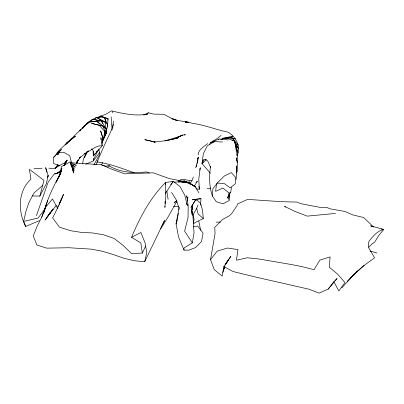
<?xml version="1.0" encoding="UTF-8"?>
<svg xmlns="http://www.w3.org/2000/svg" width="404" height="404" viewBox="0 0 404 404"><rect width="100%" height="100%" fill="white"/><g stroke="black" fill="none" stroke-linecap="round" stroke-linejoin="round"><path stroke-width="0.61" d="M193.476 226.897L197.637 225.972L203.066 233.169L201.475 241.542L195.576 247.556L188.86 250.167L184.007 250.111L184.012 247.995L192.334 242.834L194.026 232.76L192.88 215.155L191.93 210.827L192.551 204.843L195.945 199.278L200.95 198.687L200.616 205.05L200.606 203.379L195.945 199.278L192.344 199.758L200.95 198.687M231.436 187.421L230.871 191.451L227.407 198.046L230.184 192.334L228.401 199.526L229.129 193.082L222.993 188.077L215.61 191.37L216.559 183.613M53.707 157.277L61.448 149.525L57.53 152.874L53.707 157.277L53.676 163.509L59.954 165.872M165.438 184.365L165.458 182.527L173.24 181.381L179.896 186.385L184.734 195.071L187.335 205.545L186.396 203.212M103.712 128.189L103.747 126.351L96.516 121.134L88.516 122.149C80.719 129.583 72.937 137.067 65.291 144.657M93.435 151.106L93.319 155.914L102.308 145.753L100.919 137.764L101.005 139.597M186.648 197.016L186.678 195.768L188.178 205.409L188.067 217.418L184.608 231.174L192.334 242.834M164.948 206.141L164.913 207.398L165.781 196.935L165.458 182.527C150.217 197.93 139.855 217.468 131.532 237.294L140.829 242.966L142.324 253.056L131.487 253.571L123.366 245.617L114.251 238.486L103.54 234.78L92.556 232.951L81.603 232.431L70.538 230.709L59.479 227.159L52.646 217.902L57.474 208.227L63.514 194.395L59.125 204.308L61.903 198.162L59.55 203.04M165.024 203.626L165.105 201.111M112.842 127.275L113.373 121.038M192.334 209.706L192.551 204.843L191.092 207.297L192.117 214.569L191.93 210.827L194.137 219.423L193.284 223.503M98.783 149L99.445 152.727L99.334 154.944L93.88 164.872M229.129 193.082L229.366 200.429L222.907 203.843L216.251 201.687L212.494 196.152L212.878 188.814L218.14 182.047L224.356 176.013L231.366 172.624L235.744 177.528L235.269 183.79L230.169 187.88L224.326 183.583L217.226 183.062M177.79 216.367L178.381 213.398M210.469 166.332C209.277 176.245 208.964 186.653 212.494 196.152M106.207 131.371L107.429 126.603L108.095 118.776L100.414 116.059L97.046 117.705M197.657 160.413L197.435 162.868L198.288 157.075L197.768 159.413M197.768 159.191L197.879 157.964M198.157 154.904C198.344 149.46 203.944 146.708 207.636 143.612M178.922 209.636L179.159 207.176M47.975 176.967L48.142 175.493L45.652 167.625L46.814 172.296M237.072 155.53C236.481 149.748 236.108 143.092 232.537 138.168L229.891 137.249L226.886 137.476L225.806 138.067M93.698 158.504L93.395 160.918L85.709 164.307M236.098 179.482L236.815 170.463L236.274 165.857L236.87 172.018L236.582 173.159M237.153 162.706L237.633 159.03L237.269 153.879L236.896 155.065M60.317 173.998L61.297 166.701L70.281 161.772L73.816 173.064L72.402 169.685M82.674 163.888L83.36 158.893L86.507 153.141M210.388 173.266L202.005 163.453L203.363 153.646L207.409 145.723L214.524 141.632L222.513 141.986M227.043 262.504L228.442 259.797L225.296 264.347L230.851 256.368L223.861 266.499L222.149 276.129L214.241 269.559L210.529 259.671L215.039 233.648L214.756 227.396L222.634 219.377L229.083 215.958L231.881 213.302L236.976 205.798L237.491 203.975L247.455 199.45C263.847 200.293 280.351 202.035 296.698 202L301.258 203.778L320.059 207.373L326.467 207.348L330.578 208.924L344.966 211.459L352.894 214.938L363.772 217.554L373.579 227.013M103.172 139.476L106.651 132.492L106.292 129.437L103.747 126.351L91.501 123.372L99.106 125.164L104.752 131.391L103.353 140.031L101.965 142.738M187.214 201.035L187.9 196.91L187.279 199.899M236.492 172.296L236.815 170.463L236.87 172.018L237.486 167.241L237.335 162.398L236.189 157.812L236.593 160.873M61.398 170.422L61.908 168.008L58.535 177.745M101.858 144.516L103.131 138.466L100.606 130.876L103.353 140.031L103.131 138.466L102.434 140.178M199.758 170.155L200.273 167.711L198.768 179.068L199.334 189.274L195.869 188.804M177.558 217.458L176.094 223.993L178.553 237.032L184.007 250.111M57.474 208.227L52.535 198.914L45.733 207.09L41.748 217.11L36.966 226.558L33.269 235.865L36.855 245.016L46.723 248.157L68.867 247.733L91.046 249.132L101.949 251.162L112.731 254.338L123.533 258.146L134.32 260.737L144.693 261.762L146.788 252.465L144.925 242.486L140.885 232.497L131.532 237.294M39.34 220.67L25.72 226.482L23.639 221.392L25.891 211.58L28.684 203.202L32.325 195.95L34.33 192.688L42.94 185.163M113.236 124.301L112.332 128.169L104.525 144.89L95.905 164.766M237.219 155.459C240.905 146.405 236.103 136.875 228.018 132.169C215.973 129.659 204.565 124.912 192.314 123.301C185.976 121.261 179.169 121.346 172.856 119.018L177.487 120.675M196.192 166.443L197.708 160.974L196.94 163.241M32.325 195.95L39.829 196.102L43.96 180.361L29.426 169.301L30.911 179.25C17.786 191.021 17.832 211.752 25.72 226.482M104.166 136.926L103.515 139.228L105.181 135.587L104.752 131.391M104.823 134.623L106.292 129.437L101.389 120.756L92.698 119.301L88.516 122.149L82.724 128.048L83.628 127.255M206.318 159.787L202.005 163.453L202.914 160.287L204.005 159.676M107.722 119.968L108.095 118.776L100.414 116.059L105.56 114.408L111.57 110.878C123.27 113.696 135.456 116.327 147.485 114.14L145.874 114.494M177.184 220.534L176.094 223.993L179.017 207.974L175.932 199.278L171.569 192.405M47.748 200.238L43.43 213.812C47.177 199.404 53.379 185.835 60.933 173.053L56.055 182.3L61.655 170.352L59.353 176.048M36.431 215.691L48.132 182.219L54.247 173.942L60.403 172.437M104.873 133.487L106.292 129.437M222.857 272.412L224.871 266.65M225.477 264.923L226.083 263.191L225.376 264.948M65.377 163.63L66.579 160.262L67.18 160.237L64.59 164.953M190.031 183.143L191.945 180.805L193.329 176.977M41.748 217.11L46.657 203.626M76.543 163.07L77.149 161.448M192.88 215.155L196.713 208.237L197.995 204.974M224.669 266.706L223.962 268.463L224.801 266.837M76.477 163.534L77.664 160.747M195.622 167.756L196.854 164.908L196.117 166.554M47.379 177.174L48.142 175.493L46.344 183.719L39.829 196.102M76.694 163.211L78.139 160.04M144.693 261.762L164.529 220.549L160.625 228.881L168.059 217.024L176.134 202.586L177.194 201.919M86.431 153.045L84.401 157.373L86.577 153.313M145.672 246.001L142.324 253.056M57.196 207.924L58.242 205.752M64.165 165.261L66.579 160.262L63.822 165.615M188.537 182.603L189.309 181.037M98.116 150.303L93.551 159.464L93.395 160.918L99.445 152.727M78.093 159.969L76.558 162.984L80.492 156.853L79.27 158.055M209.444 144.693L210.529 142.567L219.13 139.001L228.184 139.936M222.104 139.36L222.665 138.264L225.427 137.86L234.254 140.733L238.38 148.551L235.305 143.087M101.313 165.145L102.682 162.559M97.167 162.297L98 160.711M194.137 186.436L197.334 181.199L196.011 182.527M64.271 165.509L67.18 160.237M105.293 134.946L106.651 132.492L105.075 121.862L96.647 117.473L92.698 119.301L90.824 120.836M64.206 165.186L65.69 162.544M76.942 161.969L77.563 160.898M191.092 207.297L195.945 199.278L196.723 200.243M55.333 168.448L57.848 164.408M165.332 193.567L173.24 181.381L170.68 184.684M59.327 152.293L57.641 154.889L59.343 152.353M47.546 216.483L50.081 212.918M49.616 213.433L50.535 212.085M47.197 217.004L45.046 220.129L53.086 209.025L47.197 217.004L56.358 205.323M107.823 167.115L108.797 165.711L109.868 165.837M221.629 139.739L222.665 138.264L232.537 138.168L238.274 145.122L237.39 144.294M105.58 133.951L106.651 132.492M95.152 153.485L93.319 155.914L93.077 150.636L91.602 148.829M96.253 152.03L96.985 151.061M45.172 208.742L37.951 218.15L23.639 221.392M223.861 266.499L232.916 271.488L254.414 276.785L308.883 289.183L319.104 293.122L328.174 289.097L333.886 281.719L337.103 278.482L335.477 280.416M210.529 259.671L217.15 251.162L227.452 248.026L237.956 249.586L236.441 260.226L247.283 257.777L258.712 258.974L291.643 264.575L302.763 266.807L314.07 269.705L319.816 260.171L330.088 256.894L329.356 267.281L337.709 274.225L344.96 282.603L338.82 290.925L333.886 281.719M56.641 167.256L58.474 164.958L55.176 168.357M82.249 128.477L84.517 125.669L82.153 128.497M49.308 213.883L50.091 212.928M175.604 201.217L174.149 202.98L176.896 200.556M328.174 289.097L334.26 281.861M65.978 144.253L67.589 142.395L75.472 136.168L66.786 142.981L71.508 139.198L68.362 142.137M341.875 287.83L354.51 273.796L347.47 281.366L357.702 270.938L355.51 273.033M56.772 153.146L60.14 149.354L67.589 142.395L65.089 145.011M202.005 163.453L203.687 161.61M85.199 125.654L88.516 122.149L101.389 120.756L105.075 121.862L107.222 123.917L107.429 126.603M82.724 128.048L84.436 126.361M221.326 139.547L222.665 138.264M353.318 275.129L350.253 278.058L364.156 265.388L374.584 257.863L368.913 248.122L368.291 244.046L369.079 241.077C373.165 236.209 377.179 230.911 383.8 229.457L370.63 225.856L371.725 226.432M66.564 143.819L67.463 142.976M368.655 247.228L372.19 243.784L374.725 242.102L378.669 235.613L383.8 229.457L381.31 229.033M91.789 120.094L92.698 119.301L96.824 120.155M356.757 271.629L364.156 265.388M87.052 123.922L88.85 122.407M79.335 158.07L88.577 150.919L86.385 152.056M87.087 123.907L88.486 122.755M220.978 135.416L216.771 138.835L212.13 141.481M56.833 173.528L61.257 169.983M193.551 223.841L195.521 222.301L203.318 218.569L202.525 210.398L200.606 203.379M147.112 113.782L148.44 112.817L153.601 114.095L163.933 114.312L173.553 119.453M218.216 139.638L219.13 139.001M95.647 118.16L96.647 117.473L100.414 117.024L104.454 117.463L107.222 123.917M231.739 136.81L232.765 136.143L226.886 137.476M95.597 118.125L96.647 117.473L100.349 119.73M65.988 162.019L54.262 168.473L48.904 168.205M178.548 180.866L181.744 179.214L191.945 180.805M176.987 137.663L182.547 135.113L185.38 134.643L184.224 135.082M176.932 137.678L182.547 135.113L175.957 138.017M182.497 181.694L184.128 180.947L189.481 182.775L195.642 187.047L198.884 192.854M148.44 112.817L143.723 114.963L144.799 114.731M60.948 171.569L54.772 173.927L56.59 173.659M220.685 139.547L225.427 137.86M179.825 136.375L164.893 140.865L177.856 138.082L166.731 140.567L153.919 142.117L154.878 142.072M84.022 153.773C90.289 151.591 94.97 145.374 102.308 145.753M202.914 160.287L205.894 159.514M99.288 117.296L100.414 117.024M214.524 141.632L210.529 142.567L211.731 142.511M174.129 182.194C181.537 181.315 189.688 182.118 195.642 187.047L192.349 185.305M189.35 183.82L191.168 184.143L184.128 180.947L178.467 181.886L179.714 181.997M185.36 182.775L186.587 182.608L181.588 182.164M57.53 152.874L63.645 152.232L69.685 155.692L71.574 162.726M335.487 213.428L307.222 216.135L294.809 211.353L284.552 206.348L285.562 207.095M108.115 165.882L105.702 166.13L102.288 165.342M41.935 168.221L33.961 168.786M185.163 122.205L188.799 122.215L185.194 121.998M207.111 188.446L210.782 188.183M103.227 117.544L104.454 117.463L105.752 121.463M216.1 222.129L220.342 222.119M173.69 206.479L178.533 206.656M185.148 121.973L186.936 122.074L185.552 121.781M70.21 162.514L76.25 163.221L101.237 164.62L112.009 169.296L124.74 173.816L153.298 172.826L169.22 178.593L182.522 181.123M233.542 138.582L235.36 138.885L229.891 137.249L230.775 138.077M97.157 161.923C109.938 163.807 122.064 168.362 134.133 172.791M98 120.397L99.182 120.645M102.126 121.256L105.075 121.862L105.096 123.109M231.815 140.213L234.254 140.733L237.911 152.54L235.456 144.374L236.269 151.116M155.358 142.051L144.829 139.663L154.833 142.056M185.421 181.815L189.481 182.775M99.106 125.164L103.747 126.351L105.181 135.587M370.034 251.076L376.993 252.995M73.442 164.428L76.311 165.352L70.261 162.554M149.303 173.038L146.228 171.907C133.492 173.503 120.028 172.402 108.797 165.711M171.998 118.579L177.588 120.67M205.07 159.479L206.898 160.247L208.126 161.721L210.691 167.695M184.128 180.947L186.87 182.401M70.826 164.004L75.25 167.236L70.432 163.362M100.243 124.296L96.516 121.134L101.389 120.756L102.641 123.548M203.318 218.569L198.101 213.969L196.713 208.237M71.437 165.832L74.27 169.079L70.725 164.655M72.114 167.958L74.089 171.049L70.927 165.044M232.537 138.168L234.689 141.996M198.788 221.241L200.642 230.214M166.832 191.052L168.109 199.318M198.985 186.168L199.334 189.274M112.337 111.514L112.433 112.721M111.12 116.882L112.105 130.073M80.952 129.376L79.871 130.916L80.952 129.376"/></g></svg>
